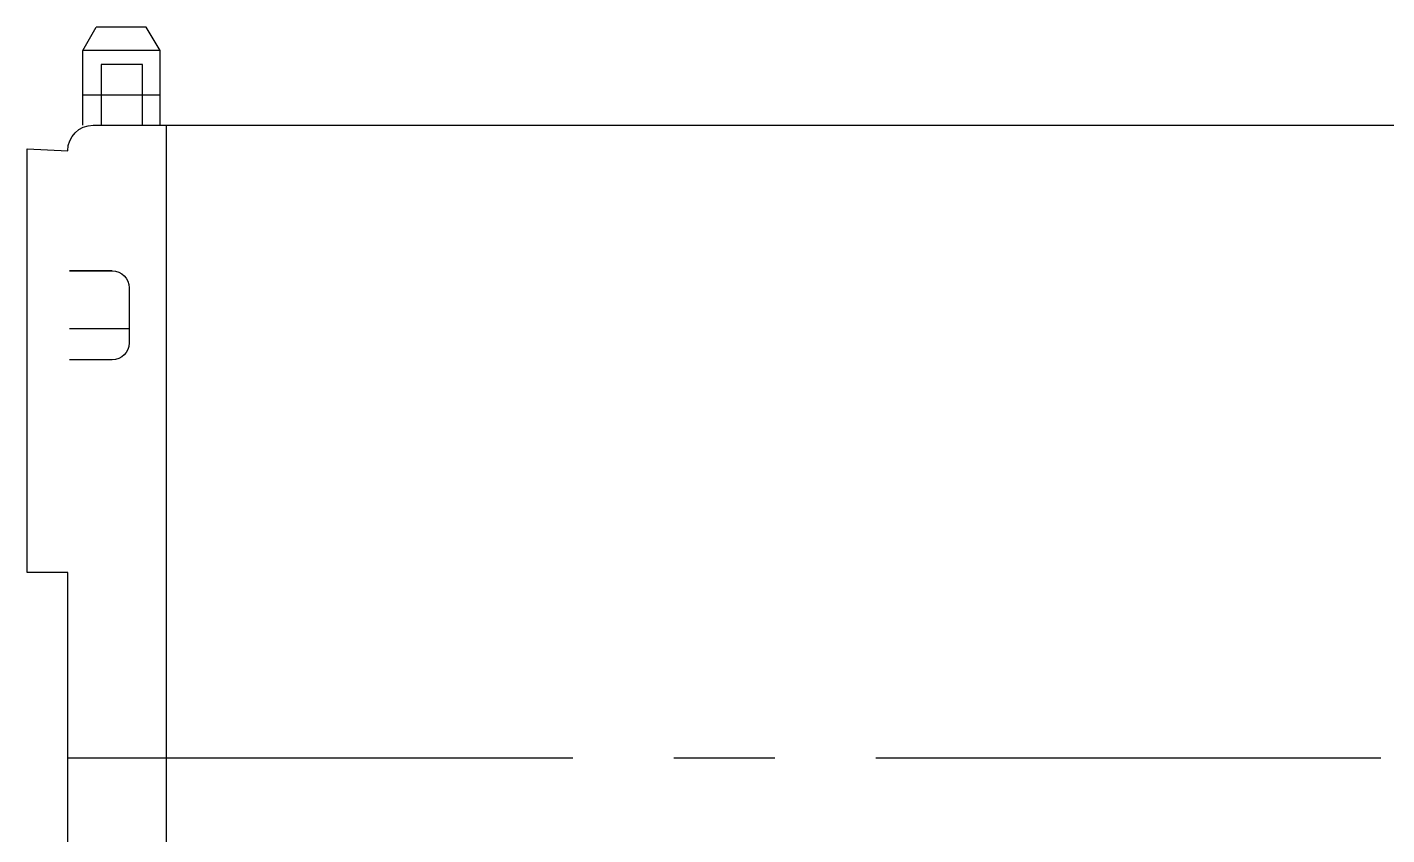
# Model space of a CAD drawing. Header units: millimetres. Extents: x 8981 to 59433, y 5244 to 14154.
# Drawn here: x 10356.3 to 10527.3, y 9290.9 to 9392.4 of the extents above; entities that cross this region are included whole.
import ezdxf

# ---------------------------------------------------------------- set-up
doc = ezdxf.new("R2010")
doc.units = ezdxf.units.MM
doc.linetypes.add('CENTERX2', pattern=[101.6, 63.5, -12.7, 12.7, -12.7])
doc.linetypes.add('DASHED', pattern=[19.05, 12.7, -6.35])
for name, color, linetype in [('2虚线层', 6, 'DASHED'), ('3中心线层', 1, 'CENTERX2'), ('6细线层', 4, 'Continuous')]:
    doc.layers.add(name, color=color, linetype=linetype)

# ---------------------------------------------------------------- blocks, each defined once
blk = doc.blocks.new('G$CE91B29D6')
at = {"layer": '3中心线层'}
blk.add_line((383.04, 0), (-78.59, 0), dxfattribs=at)
at = {"layer": '6细线层'}
for p, q in [((371.41, 88.89), (373.18, 91.84)), ((373.18, 91.84), (379.45, 91.84)), ((381.16, 88.89), (379.45, 91.84)), ((371.41, 79.51), (371.41, 88.89)), ((371.41, 88.89), (381.16, 88.89)), ((381.16, 79.51), (381.16, 88.89)), ((373.66, 79.51), (373.66, 87.17)), ((373.66, 87.17), (378.85, 87.17)), ((378.85, 87.17), (378.85, 79.51)), ((371.41, 83.31), (381.16, 83.31)), ((379.84, 79.51), (169.61, 79.51)), ((370.64, -79.51), (370.64, 79.51)), ((388.14, 76.56), (383.04, 76.31)), ((388.14, 23.3), (388.14, 76.56)), ((377.45, 61.22), (382.83, 61.22)), ((382.83, 61.22), (377.45, 61.22)), ((377.45, 61.22), (382.83, 61.22)), ((375.31, 59.08), (375.31, 52.15)), ((375.31, 53.94), (382.83, 53.94)), ((377.45, 50.02), (382.83, 50.02)), ((383.04, 23.3), (388.14, 23.3)), ((383.04, -23.3), (383.04, 23.3))]:
    blk.add_line(p, q, dxfattribs=at)
for centre, radius, start, end in [((379.84, 76.31), 3.2, 0, 90), ((377.45, 59.08), 2.13, 90, 180), ((377.45, 52.15), 2.13, 180, 270)]:
    blk.add_arc(centre, radius, start, end, dxfattribs=at)

msp = doc.modelspace()

# ---------------------------------------------------------------- block references
at = {"layer": '2虚线层', "ltscale": 2, "xscale": -1}
msp.add_blockref('G$CE91B29D6', (10744.454, 9300.565), dxfattribs=at)

doc.saveas('drawing.dxf')
